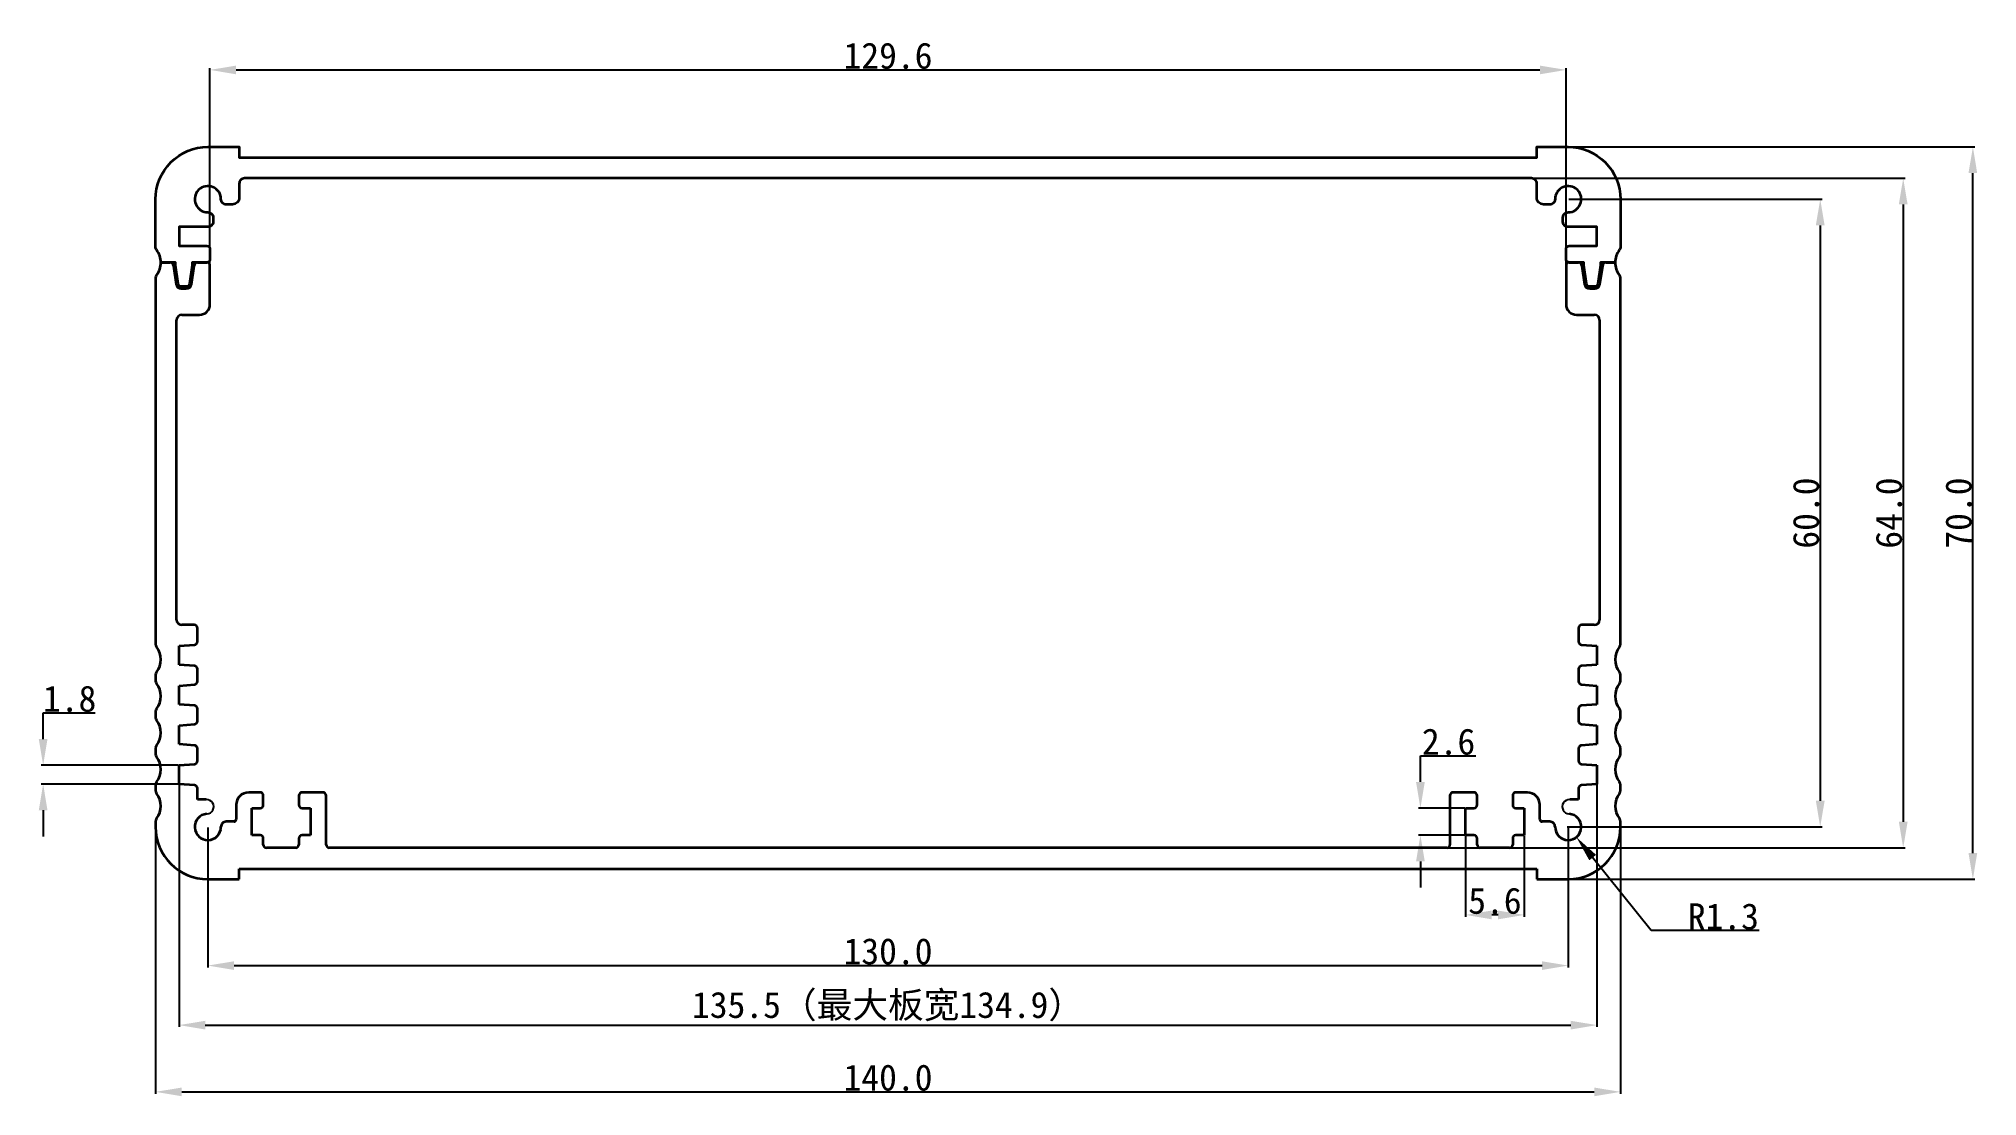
# Model space of a CAD drawing. Header units: inches. Extents: x -106 to 79, y -69 to 32.
import ezdxf

# ---------------------------------------------------------------- set-up
doc = ezdxf.new("R2010")
doc.units = ezdxf.units.IN
doc.header["$MEASUREMENT"] = 0
doc.layers.add('1', color=30, linetype='Continuous')
doc.layers.add('Visible (ISO)', color=7, linetype='Continuous', lineweight=35)
doc.styles.get("Standard").update_dxf_attribs({"font": 'simhei.ttf'})
doc.dimstyles.get("Standard").update_dxf_attribs({"dimtxt": 2.5, "dimasz": 2.5, "dimexe": 0.18, "dimexo": 0.0625, "dimgap": 0.09, "dimtad": 1, "dimtoh": 1, "dimdec": 1, "dimzin": 0, "dimdsep": 46, "dimtxsty": 'Standard', "dimcen": 0.09, "dimadec": 0, "dimazin": 0, "dimtfac": 1, "dimtdec": 1, "dimtofl": 0, "dimtmove": 0, "dimatfit": 3, "dimfxl": 1, "dimtolj": 1, "dimtzin": 0, "dimarcsym": 0})

# ---------------------------------------------------------------- blocks, each defined once
blk = doc.blocks.new('*D1')
at = {"color": 0, "lineweight": -2}
for p, q in [((-94.67, -43.77), (-94.67, -69.21)), ((45.33, -43.77), (45.33, -69.21)), ((-92.17, -69.03), (42.83, -69.03))]:
    blk.add_line(p, q, dxfattribs=at)
at = {"color": 0}
for points in [[(-92.17, -68.62), (-92.17, -69.45), (-94.67, -69.03)], [(42.83, -68.62), (42.83, -69.45), (45.33, -69.03)]]:
    blk.add_solid(points, dxfattribs=at)
at = {"layer": 'Defpoints', "color": 0}
for p in [(-94.67, -43.71), (45.33, -43.71), (45.33, -69.03)]:
    blk.add_point(p, dxfattribs=at)
at = {"color": 0, "insert": (-24.67, -67.68), "char_height": 2.5, "attachment_point": 5}
blk.add_mtext('\\A1;140.0', dxfattribs=at)
blk = doc.blocks.new('*D2')
at = {"color": 0, "lineweight": -2}
for p, q in [((38.89, 21.29), (79.19, 21.29)), ((79.01, -46.21), (79.01, 18.79)), ((38.89, -48.71), (79.19, -48.71))]:
    blk.add_line(p, q, dxfattribs=at)
at = {"color": 0}
for points in [[(78.59, 18.79), (79.42, 18.79), (79.01, 21.29)], [(78.59, -46.21), (79.42, -46.21), (79.01, -48.71)]]:
    blk.add_solid(points, dxfattribs=at)
at = {"layer": 'Defpoints', "color": 0}
for p in [(38.83, 21.29), (79.01, 21.29), (38.83, -48.71)]:
    blk.add_point(p, dxfattribs=at)
at = {"color": 0, "insert": (77.65, -13.71), "char_height": 2.5, "attachment_point": 5, "rotation": 90}
blk.add_mtext('\\A1;70.0', dxfattribs=at)
blk = doc.blocks.new('*D3')
at = {"color": 0, "lineweight": -2}
for p, q in [((-89.47, 8.16), (-89.47, 28.83)), ((-86.97, 28.65), (37.63, 28.65)), ((40.13, 8.16), (40.13, 28.83))]:
    blk.add_line(p, q, dxfattribs=at)
at = {"color": 0}
for points in [[(-86.97, 29.06), (-86.97, 28.23), (-89.47, 28.65)], [(37.63, 29.06), (37.63, 28.23), (40.13, 28.65)]]:
    blk.add_solid(points, dxfattribs=at)
at = {"layer": 'Defpoints', "color": 0}
for p in [(40.13, 28.65), (-89.47, 8.09), (40.13, 8.09)]:
    blk.add_point(p, dxfattribs=at)
at = {"color": 0, "insert": (-24.67, 29.99), "char_height": 2.5, "attachment_point": 5}
blk.add_mtext('\\A1;129.6', dxfattribs=at)
blk = doc.blocks.new('*D4')
at = {"color": 0, "lineweight": -2}
for p, q in [((-3.79, 18.29), (72.53, 18.29)), ((72.35, 15.79), (72.35, -43.21)), ((-4.92, -45.71), (72.53, -45.71))]:
    blk.add_line(p, q, dxfattribs=at)
at = {"color": 0}
for points in [[(71.93, 15.79), (72.77, 15.79), (72.35, 18.29)], [(71.93, -43.21), (72.77, -43.21), (72.35, -45.71)]]:
    blk.add_solid(points, dxfattribs=at)
at = {"layer": 'Defpoints', "color": 0}
for p in [(-3.86, 18.29), (-4.98, -45.71), (72.35, -45.71)]:
    blk.add_point(p, dxfattribs=at)
at = {"color": 0, "insert": (70.99, -13.71), "char_height": 2.5, "attachment_point": 5, "rotation": 90}
blk.add_mtext('\\A1;64.0', dxfattribs=at)
blk = doc.blocks.new('*D5')
at = {"layer": '1', "color": 0, "lineweight": -2}
for p, q in [((-92.42, -38.77), (-92.42, -62.83)), ((43.08, -38.77), (43.08, -62.83)), ((-89.92, -62.65), (40.58, -62.65))]:
    blk.add_line(p, q, dxfattribs=at)
at = {"layer": '1', "color": 0}
for points in [[(-89.92, -62.24), (-89.92, -63.07), (-92.42, -62.65)], [(40.58, -62.24), (40.58, -63.07), (43.08, -62.65)]]:
    blk.add_solid(points, dxfattribs=at)
at = {"layer": 'Defpoints', "color": 0}
for p in [(-92.42, -38.71), (43.08, -38.71), (43.08, -62.65)]:
    blk.add_point(p, dxfattribs=at)
at = {"layer": '1', "color": 0, "insert": (-24.67, -60.88), "char_height": 2.5, "attachment_point": 5}
blk.add_mtext('\\A1;135.5（最大板宽134.9）', dxfattribs=at)
blk = doc.blocks.new('*D6')
at = {"color": 0, "lineweight": -2}
for p, q in [((26.21, -39.41), (26.21, -36.91)), ((26.21, -36.91), (31.5, -36.91)), ((30.47, -41.91), (26.03, -41.91)), ((30.47, -44.51), (26.03, -44.51)), ((26.21, -47.01), (26.21, -49.51))]:
    blk.add_line(p, q, dxfattribs=at)
at = {"color": 0}
for points in [[(25.79, -39.41), (26.63, -39.41), (26.21, -41.91)], [(25.79, -47.01), (26.63, -47.01), (26.21, -44.51)]]:
    blk.add_solid(points, dxfattribs=at)
at = {"layer": 'Defpoints', "color": 0}
for p in [(26.21, -41.91), (30.53, -41.91), (30.53, -44.51)]:
    blk.add_point(p, dxfattribs=at)
at = {"color": 0, "insert": (28.9, -35.57), "char_height": 2.5, "attachment_point": 5}
blk.add_mtext('\\A1;2.6', dxfattribs=at)
blk = doc.blocks.new('*D7')
at = {"color": 0, "lineweight": -2}
for p, q in [((30.53, -44.57), (30.53, -52.3)), ((36.13, -44.57), (36.13, -52.3)), ((33.63, -52.12), (33.03, -52.12))]:
    blk.add_line(p, q, dxfattribs=at)
at = {"color": 0}
for points in [[(33.03, -51.7), (33.03, -52.54), (30.53, -52.12)], [(33.63, -51.7), (33.63, -52.54), (36.13, -52.12)]]:
    blk.add_solid(points, dxfattribs=at)
at = {"layer": 'Defpoints', "color": 0}
for p in [(30.53, -44.51), (36.13, -44.51), (30.53, -52.12)]:
    blk.add_point(p, dxfattribs=at)
at = {"color": 0, "insert": (33.33, -50.78), "char_height": 2.5, "attachment_point": 5}
blk.add_mtext('\\A1;5.6', dxfattribs=at)
blk = doc.blocks.new('*D8')
at = {"color": 0, "lineweight": -2}
for p, q in [((-105.41, -35.31), (-105.41, -32.81)), ((-105.41, -32.81), (-100.44, -32.81)), ((-92.48, -37.81), (-105.59, -37.81)), ((-92.48, -39.61), (-105.59, -39.61)), ((-105.41, -42.11), (-105.41, -44.61))]:
    blk.add_line(p, q, dxfattribs=at)
at = {"color": 0}
for points in [[(-105.83, -35.31), (-105, -35.31), (-105.41, -37.81)], [(-105.83, -42.11), (-105, -42.11), (-105.41, -39.61)]]:
    blk.add_solid(points, dxfattribs=at)
at = {"layer": 'Defpoints', "color": 0}
for p in [(-105.41, -37.81), (-92.42, -37.81), (-92.42, -39.61)]:
    blk.add_point(p, dxfattribs=at)
at = {"color": 0, "insert": (-102.88, -31.47), "char_height": 2.5, "attachment_point": 5}
blk.add_mtext('\\A1;1.8', dxfattribs=at)
blk = doc.blocks.new('*D9')
at = {"color": 0, "lineweight": -2}
for p, q in [((40.24, -43.71), (40.42, -43.71)), ((40.33, -43.8), (40.33, -43.62)), ((48.25, -53.62), (42.67, -46.64)), ((58.59, -53.62), (48.25, -53.62))]:
    blk.add_line(p, q, dxfattribs=at)
at = {"color": 0}
blk.add_solid([(43, -46.38), (42.35, -46.9), (41.11, -44.68)], dxfattribs=at)
at = {"layer": 'Defpoints', "color": 0}
for p in [(40.33, -43.71), (41.11, -44.68)]:
    blk.add_point(p, dxfattribs=at)
at = {"color": 0, "insert": (55.16, -52.28), "char_height": 2.5, "attachment_point": 5}
blk.add_mtext('\\A1;R1.3', dxfattribs=at)
blk = doc.blocks.new('*D10')
at = {"color": 0, "lineweight": -2}
for p, q in [((40.39, 16.29), (64.6, 16.29)), ((64.42, 13.79), (64.42, -41.21)), ((40.39, -43.71), (64.6, -43.71))]:
    blk.add_line(p, q, dxfattribs=at)
at = {"color": 0}
for points in [[(64, 13.79), (64.84, 13.79), (64.42, 16.29)], [(64, -41.21), (64.84, -41.21), (64.42, -43.71)]]:
    blk.add_solid(points, dxfattribs=at)
at = {"layer": 'Defpoints', "color": 0}
for p in [(40.33, 16.29), (40.33, -43.71), (64.42, -43.71)]:
    blk.add_point(p, dxfattribs=at)
at = {"color": 0, "insert": (63.07, -13.71), "char_height": 2.5, "attachment_point": 5, "rotation": 90}
blk.add_mtext('\\A1;60.0', dxfattribs=at)
blk = doc.blocks.new('*D11')
at = {"color": 0, "lineweight": -2}
for p, q in [((-89.67, -43.77), (-89.67, -57.14)), ((40.33, -43.77), (40.33, -57.14)), ((-87.17, -56.96), (37.83, -56.96))]:
    blk.add_line(p, q, dxfattribs=at)
at = {"color": 0}
for points in [[(-87.17, -56.55), (-87.17, -57.38), (-89.67, -56.96)], [(37.83, -56.55), (37.83, -57.38), (40.33, -56.96)]]:
    blk.add_solid(points, dxfattribs=at)
at = {"layer": 'Defpoints', "color": 0}
for p in [(-89.67, -43.71), (40.33, -43.71), (40.33, -56.96)]:
    blk.add_point(p, dxfattribs=at)
at = {"color": 0, "insert": (-24.67, -55.61), "char_height": 2.5, "attachment_point": 5}
blk.add_mtext('\\A1;130.0', dxfattribs=at)

msp = doc.modelspace()

# ---------------------------------------------------------------- linework, layer by layer
for centre, start, end in [((-89.79, -41.78), 272.2612, 92.2612), ((40.45, -41.78), 87.7388, 267.7388)]:
    msp.add_arc(centre, 0.682, start, end)
at = {"layer": 'Visible (ISO)'}
for p, q in [((-94.17, 10.24), (-93.27, 10.24)), ((-92.97, 9.94), (-92.97, 9.93)), ((-92.97, 9.93), (-92.7, 8.17)), ((-91.23, 8.17), (-90.97, 9.93)), ((-90.97, 9.93), (-90.97, 9.94)), ((-90.67, 10.24), (-89.77, 10.24)), ((-89.47, 6.24), (-89.47, 9.94)), ((40.13, 9.94), (40.13, 6.24)), ((40.43, 10.24), (41.33, 10.24)), ((41.63, 9.94), (41.63, 9.93)), ((41.63, 9.93), (41.9, 8.17)), ((43.37, 8.17), (43.63, 9.93)), ((43.63, 9.93), (43.63, 9.94)), ((43.93, 10.24), (44.83, 10.24)), ((-94.67, 8.74), (-94.67, -26.21)), ((-92.21, 7.74), (-91.73, 7.74)), ((42.39, 7.74), (42.87, 7.74)), ((45.33, -26.21), (45.33, 8.74)), ((-92.67, -23.9), (-92.67, 4.74)), ((-92.17, 5.24), (-90.47, 5.24)), ((41.13, 5.24), (42.83, 5.24)), ((43.33, 4.74), (43.33, -23.9)), ((-90.97, -24.4), (-92.17, -24.4)), ((-90.67, -26), (-90.67, -24.7)), ((41.33, -24.7), (41.33, -26)), ((42.83, -24.4), (41.63, -24.4)), ((-92.42, -26.41), (-90.95, -26.3)), ((-92.42, -28.21), (-92.42, -26.41)), ((41.61, -26.3), (43.08, -26.41)), ((43.08, -26.41), (43.08, -28.21)), ((-94.67, -29.21), (-94.67, -29.71)), ((-90.95, -28.31), (-92.42, -28.21)), ((-90.67, -29.8), (-90.67, -28.61)), ((41.33, -28.61), (41.33, -29.8)), ((43.08, -28.21), (41.61, -28.31)), ((45.33, -29.71), (45.33, -29.21)), ((-92.42, -30.21), (-90.95, -30.1)), ((-92.42, -32.01), (-92.42, -30.21)), ((41.61, -30.1), (43.08, -30.21)), ((43.08, -30.21), (43.08, -32.01)), ((-94.67, -32.71), (-94.67, -33.21)), ((-90.95, -32.11), (-92.42, -32.01)), ((-90.67, -33.6), (-90.67, -32.41)), ((41.33, -32.41), (41.33, -33.6)), ((43.08, -32.01), (41.61, -32.11)), ((45.33, -33.21), (45.33, -32.71)), ((-92.42, -34.01), (-90.95, -33.9)), ((-92.42, -35.81), (-92.42, -34.01)), ((41.61, -33.9), (43.08, -34.01)), ((43.08, -34.01), (43.08, -35.81)), ((-94.67, -36.21), (-94.67, -36.71)), ((-90.95, -35.91), (-92.42, -35.81)), ((-90.67, -37.4), (-90.67, -36.21)), ((41.33, -36.21), (41.33, -37.4)), ((43.08, -35.81), (41.61, -35.91)), ((45.33, -36.71), (45.33, -36.21)), ((-92.42, -37.81), (-90.95, -37.7)), ((-92.42, -39.61), (-92.42, -37.81)), ((41.61, -37.7), (43.08, -37.81)), ((43.08, -37.81), (43.08, -39.61)), ((-94.67, -39.71), (-94.67, -40.21)), ((-90.95, -39.71), (-92.42, -39.61)), ((-90.67, -41.1), (-90.67, -40.01)), ((-84.67, -40.41), (-85.77, -40.41)), ((-84.37, -41.61), (-84.37, -40.71)), ((-80.97, -40.71), (-80.97, -41.61)), ((-78.67, -40.41), (-80.67, -40.41)), ((-78.37, -45.41), (-78.37, -40.71)), ((29.03, -40.71), (29.03, -45.41)), ((31.33, -40.41), (29.33, -40.41)), ((31.63, -41.61), (31.63, -40.71)), ((35.03, -40.71), (35.03, -41.61)), ((36.43, -40.41), (35.33, -40.41)), ((41.33, -40.01), (41.33, -41.1)), ((43.08, -39.61), (41.61, -39.71)), ((45.33, -40.21), (45.33, -39.71)), ((-89.82, -41.1), (-90.67, -41.1)), ((-86.97, -41.61), (-86.97, -43)), ((-85.47, -44.51), (-85.47, -41.91)), ((-85.47, -41.91), (-84.67, -41.91)), ((-80.67, -41.91), (-79.87, -41.91)), ((-79.87, -41.91), (-79.87, -44.51)), ((30.53, -44.51), (30.53, -41.91)), ((30.53, -41.91), (31.33, -41.91)), ((35.33, -41.91), (36.13, -41.91)), ((36.13, -41.91), (36.13, -44.51)), ((37.63, -43), (37.63, -41.61)), ((41.33, -41.1), (40.48, -41.1)), ((-94.67, -43.21), (-94.67, -43.71)), ((-87.17, -43.2), (-87.92, -43.2)), ((38.58, -43.2), (37.83, -43.2)), ((45.33, -43.71), (45.33, -43.21)), ((-84.67, -44.51), (-85.47, -44.51)), ((-84.37, -45.41), (-84.37, -44.81)), ((-81.27, -45.71), (-84.07, -45.71)), ((-80.97, -44.81), (-80.97, -45.41)), ((-79.87, -44.51), (-80.67, -44.51)), ((28.73, -45.71), (-78.07, -45.71)), ((31.33, -44.51), (30.53, -44.51)), ((31.63, -45.41), (31.63, -44.81)), ((34.73, -45.71), (31.93, -45.71)), ((35.03, -44.81), (35.03, -45.41)), ((36.13, -44.51), (35.33, -44.51)), ((-86.67, -48.71), (-86.67, -47.71)), ((-86.67, -47.71), (37.33, -47.71)), ((37.33, -47.71), (37.33, -48.71)), ((-89.67, -48.71), (-86.67, -48.71)), ((37.33, -48.71), (40.33, -48.71))]:
    msp.add_line(p, q, dxfattribs=at)
msp.add_lwpolyline([(36.83, 18.29), (-86.17, 18.29, 0.414214), (-86.67, 17.79), (-86.67, 16.44, -0.414214), (-87.32, 15.79), (-87.92, 15.79, -0.414565), (-88.42, 16.29, 2.418311), (-89.67, 15.04, -0.414565), (-89.17, 14.54), (-89.17, 14.14, -0.414214), (-89.67, 13.64), (-92.42, 13.64), (-92.42, 11.84), (-89.77, 11.84, -0.414214), (-89.47, 11.54), (-89.47, 10.54, -0.414214), (-89.77, 10.24), (-91.17, 10.24), (-91.17, 9.94), (-91.43, 8.2, -0.371247), (-91.73, 7.94), (-92.21, 7.94, -0.371247), (-92.51, 8.2), (-92.77, 9.94), (-92.77, 10.24), (-94.17, 10.24, 0.162278), (-94.57, 11.44, -0.162278), (-94.67, 11.74), (-94.67, 16.29, -0.414214), (-89.67, 21.29), (-86.67, 21.29), (-86.67, 20.29), (37.33, 20.29), (37.33, 21.29), (40.33, 21.29, -0.414214), (45.33, 16.29), (45.33, 11.74, -0.162278), (45.23, 11.44, 0.162278), (44.83, 10.24), (43.43, 10.24), (43.43, 9.94), (43.17, 8.2, -0.371247), (42.87, 7.94), (42.39, 7.94, -0.371247), (42.09, 8.2), (41.83, 9.94), (41.83, 10.24), (40.43, 10.24, -0.414214), (40.13, 10.54), (40.13, 11.54, -0.414214), (40.43, 11.84), (43.08, 11.84), (43.08, 13.64), (40.33, 13.64, -0.414214), (39.83, 14.14), (39.83, 14.54, -0.414565), (40.33, 15.04, 2.418311), (39.08, 16.29, -0.414565), (38.58, 15.79), (37.98, 15.79, -0.414214), (37.33, 16.44), (37.33, 17.79, 0.414214)], format="xyb", close=True, dxfattribs=at)
for centre, radius, start, end in [((-96.17, 10.24), 2, 323.1301, 0), ((-93.27, 9.94), 0.3, 360, 90), ((-90.67, 9.94), 0.3, 90, 180), ((-89.77, 9.94), 0.3, 360, 90), ((40.43, 9.94), 0.3, 90, 180), ((41.33, 9.94), 0.3, 360, 90), ((43.93, 9.94), 0.3, 90, 180), ((46.83, 10.24), 2, 180, 216.8699), ((-94.17, 8.74), 0.5, 143.1301, 180), ((-92.21, 8.24), 0.5, 188.5308, 270), ((-91.73, 8.24), 0.5, 270, 351.4692), ((42.39, 8.24), 0.5, 188.5308, 270), ((42.87, 8.24), 0.5, 270, 351.4692), ((44.83, 8.74), 0.5, 0, 36.8699), ((-90.47, 6.24), 1, 270, 0), ((41.13, 6.24), 1, 180, 270), ((-92.17, 4.74), 0.5, 90, 180), ((42.83, 4.74), 0.5, 360, 90), ((-92.17, -23.9), 0.5, 180, 270), ((42.83, -23.9), 0.5, 270, 360), ((-90.97, -24.7), 0.3, 360, 90), ((41.63, -24.7), 0.3, 90, 180), ((-94.17, -26.21), 0.5, 180, 216.8699), ((-96.17, -27.71), 2, 323.1301, 36.8699), ((-90.97, -26), 0.3, 274, 360), ((41.63, -26), 0.3, 180, 266), ((46.83, -27.71), 2, 143.1301, 216.8699), ((44.83, -26.21), 0.5, 323.1301, 360), ((-94.17, -29.21), 0.5, 143.1301, 180), ((-90.97, -28.61), 0.3, 0, 86), ((41.63, -28.61), 0.3, 94, 180), ((44.83, -29.21), 0.5, 360, 36.8699), ((-94.17, -29.71), 0.5, 180, 216.8699), ((-96.17, -31.21), 2, 323.1301, 36.8699), ((-90.97, -29.8), 0.3, 274, 360), ((41.63, -29.8), 0.3, 180, 266), ((46.83, -31.21), 2, 143.1301, 216.8699), ((44.83, -29.71), 0.5, 323.1301, 0), ((-94.17, -32.71), 0.5, 143.1301, 180), ((-94.17, -33.21), 0.5, 180, 216.8699), ((-90.97, -32.41), 0.3, 0, 86), ((41.63, -32.41), 0.3, 94, 180), ((44.83, -32.71), 0.5, 360, 36.8699), ((44.83, -33.21), 0.5, 323.1301, 360), ((-96.17, -34.71), 2, 323.1301, 36.8699), ((-90.97, -33.6), 0.3, 274, 360), ((41.63, -33.6), 0.3, 180, 266), ((46.83, -34.71), 2, 143.1301, 216.8699), ((-94.17, -36.21), 0.5, 143.1301, 180), ((-94.17, -36.71), 0.5, 180, 216.8699), ((-96.17, -38.21), 2, 323.1301, 36.8699), ((-90.97, -36.21), 0.3, 0, 86), ((41.63, -36.21), 0.3, 94, 180), ((46.83, -38.21), 2, 143.1301, 216.8699), ((44.83, -36.21), 0.5, 360, 36.8699), ((44.83, -36.71), 0.5, 323.1301, 0), ((-90.97, -37.4), 0.3, 274, 360), ((41.63, -37.4), 0.3, 180, 266), ((-94.17, -39.71), 0.5, 143.1301, 180), ((-94.17, -40.21), 0.5, 180, 216.8699), ((-96.17, -41.71), 2, 323.1301, 36.8699), ((-90.97, -40.01), 0.3, 0, 86), ((-85.77, -41.61), 1.2, 90, 180), ((-84.67, -40.71), 0.3, 360, 90), ((-80.67, -40.71), 0.3, 90, 180), ((-78.67, -40.71), 0.3, 360, 90), ((29.33, -40.71), 0.3, 90, 180), ((31.33, -40.71), 0.3, 360, 90), ((35.33, -40.71), 0.3, 90, 180), ((36.43, -41.61), 1.2, 360, 90), ((41.63, -40.01), 0.3, 94, 180), ((46.83, -41.71), 2, 143.1301, 216.8699), ((44.83, -39.71), 0.5, 360, 36.8699), ((44.83, -40.21), 0.5, 323.1301, 0), ((-89.67, -43.71), 1.25, 94.3167, 0.0687), ((-84.67, -41.61), 0.3, 270, 360), ((-80.67, -41.61), 0.3, 180, 270), ((31.33, -41.61), 0.3, 270, 0), ((35.33, -41.61), 0.3, 180, 270), ((40.33, -43.71), 1.25, 179.9313, 85.6833), ((-94.17, -43.21), 0.5, 143.1301, 180), ((-89.67, -43.71), 5, 180, 270), ((-87.92, -43.7), 0.5, 90, 180.0687), ((-87.17, -43), 0.2, 270, 0), ((37.83, -43), 0.2, 180, 270), ((38.58, -43.7), 0.5, 359.9313, 90), ((40.33, -43.71), 5, 270, 0), ((44.83, -43.21), 0.5, 0, 36.8699), ((-84.67, -44.81), 0.3, 360, 90), ((-84.07, -45.41), 0.3, 180, 270), ((-81.27, -45.41), 0.3, 270, 0), ((-80.67, -44.81), 0.3, 90, 180), ((-78.07, -45.41), 0.3, 180, 270), ((28.73, -45.41), 0.3, 270, 360), ((31.33, -44.81), 0.3, 360, 90), ((31.93, -45.41), 0.3, 180, 270), ((34.73, -45.41), 0.3, 270, 0), ((35.33, -44.81), 0.3, 90, 180)]:
    msp.add_arc(centre, radius, start, end, dxfattribs=at)

# ---------------------------------------------------------------- dimensions: what is measured, and where the dimension line sits
for base, p1, p2, picture, middle in [((40.13, 28.65), (-89.47, 8.09), (40.13, 8.09), '*D3', (-24.67, 28.65)), ((45.33, -69.03), (-94.67, -43.71), (45.33, -43.71), '*D1', (-24.67, -69.03))]:
    dim = msp.add_linear_dim(base=base, p1=p1, p2=p2, dimstyle='Standard')
    dim.commit()
    dim.dimension.update_dxf_attribs({"geometry": picture, "text_midpoint": middle, "dimtype": 160})
for base, p1, p2, picture, middle in [((79.01, 21.29), (38.83, -48.71), (38.83, 21.29), '*D2', (79.01, -13.71)), ((72.35, -45.71), (-3.86, 18.29), (-4.98, -45.71), '*D4', (72.35, -13.71))]:
    dim = msp.add_linear_dim(base=base, p1=p1, p2=p2, angle=90, dimstyle='Standard')
    dim.commit()
    dim.dimension.update_dxf_attribs({"geometry": picture, "text_midpoint": middle, "dimtype": 160})
for base, p1, p2, picture, middle in [((64.42, -43.71), (40.33, 16.29), (40.33, -43.71), '*D10', (63.07, -13.71)), ((-105.41, -37.81), (-92.42, -39.61), (-92.42, -37.81), '*D8', (-102.88, -31.47)), ((26.21, -41.91), (30.53, -44.51), (30.53, -41.91), '*D6', (28.9, -35.57))]:
    dim = msp.add_linear_dim(base=base, p1=p1, p2=p2, angle=90, dimstyle='Standard')
    dim.commit()
    dim.dimension.update_dxf_attribs({"geometry": picture, "text_midpoint": middle})
for base, p1, p2, picture, middle in [((40.33, -56.96), (-89.67, -43.71), (40.33, -43.71), '*D11', (-24.67, -55.61)), ((30.53, -52.12), (36.13, -44.51), (30.53, -44.51), '*D7', (33.33, -50.78))]:
    dim = msp.add_linear_dim(base=base, p1=p1, p2=p2, dimstyle='Standard')
    dim.commit()
    dim.dimension.update_dxf_attribs({"geometry": picture, "text_midpoint": middle})
dim = msp.add_radius_dim(center=(40.33, -43.71), mpoint=(41.11, -44.68), dimstyle='Standard')
dim.commit()
dim.dimension.update_dxf_attribs({"geometry": '*D9', "text_midpoint": (55.16, -53.62), "dimtype": 164})
at = {"layer": '1'}
dim = msp.add_linear_dim(base=(43.08, -62.65), p1=(-92.42, -38.71), p2=(43.08, -38.71), text='<>（最大板宽134.9）', dimstyle='Standard', dxfattribs=at)
dim.commit()
dim.dimension.update_dxf_attribs({"geometry": '*D5', "text_midpoint": (-24.67, -62.65), "dimtype": 160})

doc.saveas('drawing.dxf')
